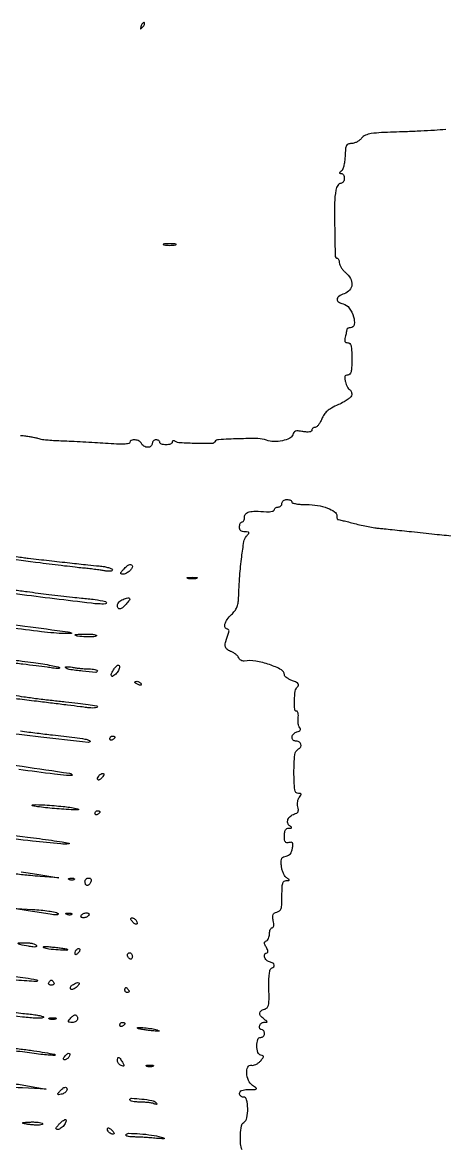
# Model space of a CAD drawing. Extents: x 0 to 1897, y 0 to 3427.
# Drawn here: x 320 to 489.2, y 2956 to 3408.6 of the extents above; entities that cross this region are included whole.
import ezdxf

# ---------------------------------------------------------------- set-up
doc = ezdxf.new("R2010")
doc.units = 0
doc.header["$MEASUREMENT"] = 0

msp = doc.modelspace()

# ---------------------------------------------------------------- linework, layer by layer
for points in [[(219.245846, 3120.475329, 0.000003), (205.98125, 3122.107869, 0.000003), (190.348975, 3124.031636, 0.000003), (174, 3126.043424, -0.000282)], [(489.694718, 3365.613554, -0.002141), (485.109369, 3365.287003, -0.00524), (479.73696, 3364.984042, -0.003454), (473.553173, 3364.743105, 0.002817), (463.942441, 3364.380916, 0.026099), (459.802652, 3363.984415, 0.066066), (457.464829, 3363.313142, 0.12022), (455.89288, 3362.11604, -0.058077), (455.064594, 3361.30624, -0.044246), (453.995456, 3360.621479, -0.045286), (452.860838, 3360.154147, -0.075152), (451.839707, 3359.999632, 0.080427), (450.547297, 3359.79018, 0.200176), (449.838815, 3359.17341, 0.093808), (449.475949, 3357.873895, 0.010756), (449.281625, 3354.828194, -0.02174), (449.104468, 3352.76558, -0.029119), (448.754801, 3350.921328, -0.030125), (448.298255, 3349.475336, -0.161201), (447.781625, 3348.843875, 0.013669), (447.142447, 3348.413341, 0.232177), (447.025405, 3348.196227, 0.392547), (447.148565, 3348.052932, 0.025115), (447.75, 3348.015313, -0.156456), (448.226823, 3347.855898, -0.095937), (448.632812, 3347.416998, -0.078496), (448.90693, 3346.765941, -0.060533), (449, 3346, -0.069306), (448.893533, 3345.235596, -0.085408), (448.582715, 3344.5875, -0.1), (448.121163, 3344.154169, -0.139529), (447.579455, 3344, 0.16826), (446.996526, 3343.798117, 0.071722), (446.419692, 3343.192187, 0.05954), (445.935016, 3342.302173, 0.047124), (445.626131, 3341.25, 0.045176), (445.10941, 3336.155255, 0.006779), (445.13794, 3325.864958, 0.001926), (445.363497, 3314.690883, 0.407191), (446.071189, 3314, -0.187862), (446.425823, 3313.861881, -0.089248), (446.727162, 3313.465474, -0.069068), (446.931495, 3312.876692, -0.04907), (447, 3312.180335, 0.10118), (447.173919, 3311.329678, 0.039019), (447.734375, 3310.256667, 0.036633), (448.543374, 3309.153085, 0.037339), (449.5, 3308.186949, -0.084273), (451.458521, 3305.799136, -0.145412), (452.039677, 3303.317049, -0.168583), (451.151458, 3301.173487, -0.121345), (449, 3299.693898, 0.051777), (446.84692, 3298.615371, 0.22637), (446.113467, 3297.43953, 0.293682), (446.6442, 3296.365134, 0.073826), (448.53537, 3295.580479, -0.176501), (450.982682, 3293.922987, -0.081677), (452.72326, 3290.436994, -0.112398), (452.965658, 3287.263834, -0.37161), (451.5, 3286, 0.047966), (450.924948, 3285.944707, 0.06718), (450.436614, 3285.779687, 0.086437), (450.104791, 3285.536488, 0.189124), (449.986345, 3285.25, -0.038866), (449.945571, 3284.826115, -0.007282), (449.799577, 3284.059375, -0.007754), (449.601554, 3283.166413, -0.007025), (449.369714, 3282.25, 0.035681), (449.162127, 3281.173554, 0.136451), (449.26462, 3280.5047, 0.199763), (449.663717, 3280.130525, 0.089952), (450.383369, 3280, -0.205468), (451.188477, 3279.654569, -0.129832), (451.687822, 3278.744823, -0.052172), (451.939054, 3276.9558, -0.008817), (452, 3273.5, -0.008856), (451.938939, 3270.053007, -0.051834), (451.688138, 3268.260316, -0.128372), (451.191339, 3267.346421, -0.207276), (450.391592, 3267, 0.100523), (449.648918, 3266.849165, 0.21451), (449.259146, 3266.428618, 0.118821), (449.189524, 3265.642096, 0.023747), (449.46553, 3264.25, 0.026705), (449.794754, 3263.172793, 0.032713), (450.219468, 3262.209896, 0.034552), (450.672271, 3261.471174, 0.152752), (451.073938, 3261.166667, -0.135176), (451.427811, 3260.917103, -0.064687), (451.724991, 3260.441667, -0.057065), (451.92497, 3259.828887, -0.051928), (451.989862, 3259.166667, -0.183386), (451.661084, 3258.316036, -0.048272), (450.566901, 3257.311389, -0.037712), (448.881625, 3256.229025, -0.019309), (446.62546, 3255.119897, 0.02042), (443.907949, 3253.776465, 0.052803), (442.112078, 3252.533371, 0.067215), (440.876836, 3251.14078, 0.054417), (439.948951, 3249.369897, -0.031548), (439.346352, 3248.07982, -0.04094), (438.629319, 3246.989907, -0.046144), (437.907868, 3246.224667, -0.182647), (437.313354, 3246, 0.084783), (436.811813, 3245.91434, 0.093406), (436.385798, 3245.667815, 0.100437), (436.100891, 3245.300512, 0.11539), (436, 3244.869158, -0.257745), (435.75485, 3244.425185, -0.103254), (435.082251, 3244.175085, -0.057088), (433.967357, 3244.134745, -0.02075), (432.39442, 3244.32342, 0.019655), (430.476839, 3244.557696, 0.095352), (429.392069, 3244.440231, 0.16324), (428.731449, 3243.96699, 0.092707), (428.30758, 3243.068185, -0.222841), (427.114787, 3241.635542, -0.057324), (424.184427, 3240.65318, -0.054889), (420.745436, 3240.310661, -0.085099), (417.817706, 3240.84398, 0.084834), (414.330511, 3241.481105, 0.010598), (406.610174, 3241.405847, 0.005944), (398.574161, 3241.06145, 0.242501), (397.110899, 3240.203046, -0.254443), (395.894833, 3239.525953, -0.006662), (389.481783, 3239.549018, -0.009852), (383.257744, 3239.777067, -0.124956), (381.040446, 3240.475003, 0.078505), (380.642685, 3240.641715, 0.156393), (380.305631, 3240.618057, 0.185156), (380.082136, 3240.411302, 0.115034), (380, 3240.059017, -0.217355), (379.815127, 3239.653831, -0.078662), (379.265625, 3239.311086, -0.059813), (378.457223, 3239.077571, -0.040452), (377.5, 3239, -0.038131), (376.542644, 3239.073116, -0.057076), (375.734375, 3239.29375, -0.074992), (375.182831, 3239.617064, -0.226478), (375, 3240, 0.148195), (374.884432, 3240.381354, 0.098894), (374.559375, 3240.70625, 0.082425), (374.073457, 3240.925306, 0.064853), (373.5, 3241, 0.099038), (372.927543, 3240.885486, 0.097945), (372.440625, 3240.559375, 0.097945), (372.114514, 3240.072457, 0.099038), (372, 3239.5, -0.125389), (371.854248, 3238.927938, -0.100779), (371.443928, 3238.440625, -0.090193), (370.830154, 3238.113102, -0.077727), (370.106989, 3238, -0.07271), (369.340293, 3238.112085, -0.064008), (368.600966, 3238.440625, -0.066864), (367.999607, 3238.926463, -0.098143), (367.638374, 3239.5, 0.187406), (366.736229, 3240.49414, 0.093114), (365.074261, 3240.967847, 0.114232), (363.576644, 3240.763659, 0.311477), (363, 3239.927805, -0.374742), (362.588192, 3239.45551, -0.024691), (360.640486, 3239.28515, -0.020935), (357.682838, 3239.296953, -0.006525), (353.25, 3239.558366, 0.002729), (348.969375, 3239.843426, 0.001932), (344.160937, 3240.118638, 0.001949), (339.564763, 3240.345921, 0.004123), (336, 3240.478823, -0.006428), (333.018275, 3240.603752, -0.008098), (330.2625, 3240.799532, -0.006637), (327.964215, 3241.031043, -0.062212), (327, 3241.264889, 0.033169), (326.157144, 3241.521816, 0.007477), (324.692187, 3241.841134, 0.007718), (322.987108, 3242.158857, 0.007413), (321.25, 3242.428445, 0.014415), (319.137481, 3242.662433, 0.066348)], [(408.083589, 2955.843813, -0.104463), (407.406401, 2958.170518, -0.031703), (407.363297, 2961.864244, -0.027586), (407.746348, 2965.434676, -0.216793), (408.65005, 2966.78727, 0.208491), (409.938205, 2968.650515, 0.052171), (410.276556, 2972.418497, 0.055244), (409.832663, 2975.949222, 0.346819), (408.5, 2977, -0.099038), (407.927543, 2977.114514, -0.097945), (407.440625, 2977.440625, -0.097945), (407.114514, 2977.927543, -0.099038), (407, 2978.5, -0.171552), (407.239425, 2979.177283, -0.125324), (407.883742, 2979.658864, -0.071587), (409.017385, 2979.947819, -0.023169), (410.75, 2980.052452, 0.003721), (413.290533, 2980.106901, 0.201559), (413.71999, 2980.302125, 0.443461), (413.691144, 2980.627386, 0.009612), (412.25, 2981.674424, -0.138285), (410.581627, 2983.708767, -0.087833), (409.85797, 2986.706943, -0.127503), (410.317527, 2989.070749, -0.346017), (411.75, 2989.778496, 0.108342), (412.553783, 2989.785322, 0.053208), (413.526352, 2990.119157, 0.049223), (414.50619, 2990.7003, 0.051159), (415.339707, 2991.455172, 0.01218), (416.364381, 2992.651451, 0.145705), (416.595698, 2993.206985, 0.324448), (416.388676, 2993.566646, 0.055155), (415.589707, 2993.823324, -0.270664), (414.359832, 2994.922433, -0.075223), (413.924237, 2997.576677, -0.080538), (414.305075, 3000.12708, -0.326358), (415.5, 3001, 0.099038), (416.072457, 3001.114514, 0.097945), (416.559375, 3001.440625, 0.097945), (416.885486, 3001.927543, 0.099038), (417, 3002.5, 0.064853), (416.925306, 3003.073457, 0.082425), (416.70625, 3003.559375, 0.098894), (416.381354, 3003.884432, 0.148195), (416, 3004, -0.263535), (415.183412, 3004.462521, -0.198185), (415.027351, 3005.503628, -0.145914), (415.671082, 3006.596552, -0.184696), (416.75, 3007.031803, 0.011517), (417.838561, 3007.076683, 0.395521), (418, 3007.24884, 0.22845), (417.86788, 3007.522916, 0.005777), (416.75, 3008.392046, -0.057671), (415.447745, 3009.641028, -0.189078), (415.082431, 3010.75338, -0.233538), (415.594345, 3011.657332, -0.085429), (416.969713, 3012.281829, 0.140479), (418.016384, 3012.902015, 0.136344), (418.590443, 3013.989405, 0.05252), (418.81597, 3016.03557, 0.006307), (418.780568, 3020.585412, -0.009736), (418.777339, 3024.083694, -0.026674), (418.954756, 3026.547568, -0.033951), (419.27881, 3028.204878, -0.252169), (419.810855, 3028.770285, 0.108573), (420.741337, 3029.32558, 0.289671), (420.926165, 3030.041833, 0.192601), (420.327903, 3030.763889, 0.060715), (419, 3031.289749, -0.142616), (417.774326, 3032.022955, -0.122416), (417.045258, 3033.342547, -0.187045), (417.17053, 3034.49068, -0.280072), (418.008474, 3035, 0.2709), (418.305521, 3035.173687, 0.15866), (418.389034, 3035.590162, 0.075338), (418.204355, 3036.264815, 0.028991), (417.758474, 3037.130653, -0.020959), (417.157669, 3038.252707, -0.112069), (417.002743, 3038.925011, -0.209307), (417.199159, 3039.377696, -0.100666), (417.75, 3039.713987, 0.141837), (418.228987, 3040.06267, 0.062308), (418.632812, 3040.743588, 0.054557), (418.907344, 3041.62532, 0.048246), (419, 3042.583333, -0.04273), (419.07921, 3043.50852, -0.062398), (419.31709, 3044.290104, -0.08191), (419.666739, 3044.819686, -0.208913), (420.079455, 3045, 0.246324), (420.477278, 3045.208647, 0.112855), (420.700956, 3045.768707, 0.065351), (420.723251, 3046.671217, 0.027604), (420.528541, 3047.870054, -0.028776), (420.285212, 3049.390736, -0.124697), (420.418001, 3050.28766, -0.167693), (420.933513, 3050.866738, -0.063921), (421.949086, 3051.276435, 0.113327), (423.026617, 3051.839422, 0.141848), (423.643855, 3052.777796, 0.065303), (423.932585, 3054.464029, 0.009791), (424, 3057.90638, -0.009374), (424.061552, 3061.189346, -0.058371), (424.319381, 3062.849179, -0.146243), (424.842077, 3063.680787, -0.181771), (425.69113, 3064, 0.012063), (426.717902, 3064.024776, 0.394818), (426.876515, 3064.188192, 0.234303), (426.751991, 3064.451411, 0.006381), (425.714159, 3065.25, -0.095329), (425.054284, 3065.97614, -0.039908), (424.455861, 3067.160759, -0.037611), (424.000705, 3068.568053, -0.039961), (423.773029, 3069.999391, -0.022164), (423.709782, 3071.884242, -0.112037), (423.952195, 3072.901576, -0.172667), (424.550164, 3073.483466, -0.072105), (425.644683, 3073.805141, 0.082116), (426.628665, 3074.115733, 0.103547), (427.371927, 3074.711847, 0.089049), (427.888189, 3075.632996, 0.046904), (428.200289, 3076.911295, 0.020968), (428.354883, 3078.395307, 0.151568), (428.186912, 3079.084752, 0.262), (427.716339, 3079.353244, 0.065541), (426.805606, 3079.238914, -0.084436), (425.90149, 3079.159779, -0.22639), (425.356961, 3079.47623, -0.128228), (425.071693, 3080.272483, -0.022242), (425, 3081.883369, -0.029727), (425.088699, 3083.373915, -0.097979), (425.391604, 3084.306006, -0.152358), (425.936314, 3084.82255, -0.112401), (426.75, 3085.015313, 0.014226), (427.65897, 3085.049142, 0.290203), (427.871362, 3085.204176, 0.340732), (427.803997, 3085.437196, 0.017031), (427.104283, 3085.914388, -0.193247), (426.3062, 3087.021637, -0.155855), (426.404387, 3088.496515, -0.124927), (427.40708, 3089.88844, -0.111), (428.995456, 3090.709063, 0.064381), (429.929655, 3091.086928, 0.155019), (430.432591, 3091.626513, 0.131747), (430.577788, 3092.421339, 0.041174), (430.378742, 3093.627109, -0.055515), (430.238861, 3094.657053, -0.04636), (430.314545, 3095.758862, -0.048312), (430.580506, 3096.767615, -0.084799), (431.010777, 3097.512986, 0.021296), (431.618924, 3098.312735, 0.21916), (431.689779, 3098.711031, 0.301846), (431.430984, 3098.94219, 0.035704), (430.622445, 3099, -0.3897), (429.110868, 3100.389076, -0.021359), (428.818246, 3107.401821, -0.022318), (429.142866, 3114.509959, -0.247454), (430.640398, 3116.818633, 0.147757), (431.501532, 3117.711693, 0.211664), (431.562932, 3118.794615, 0.185327), (430.780537, 3119.674124, 0.119888), (429.440983, 3120, -0.219316), (428.367397, 3120.494705, -0.218917), (428.044846, 3121.632813, -0.155035), (428.69854, 3122.944002, -0.137076), (430.021075, 3123.715762, 0.042616), (430.864254, 3124.014935, 0.140449), (431.309141, 3124.393639, 0.212098), (431.386332, 3124.847374, 0.109171), (431.121765, 3125.372143, -0.097255), (430.789071, 3125.995055, -0.035225), (430.563174, 3126.976504, -0.033323), (430.461418, 3128.114433, -0.033829), (430.512634, 3129.25, 0.031154), (430.565807, 3130.303798, 0.05084), (430.464573, 3131.192187, 0.068932), (430.239544, 3131.803526, 0.276879), (429.911944, 3132, -0.394432), (429.094406, 3132.763747, -0.024557), (429.026054, 3136.379175, -0.027875), (429.344981, 3140.081219, -0.162335), (430.208256, 3141.808256, 0.117791), (430.60832, 3142.459467, 0.257262), (430.502693, 3143.017076, 0.11189), (429.800565, 3143.558777, 0.01834), (428.208256, 3144.227494, -0.029735), (426.979919, 3144.77659, -0.039463), (425.942425, 3145.425189, -0.044161), (425.210423, 3146.074838, -0.191456), (425, 3146.604228, 0.278716), (423.770502, 3148.638531, 0.038093), (419.015195, 3150.690514, 0.041274), (413.478921, 3152.096647, 0.077454), (408.873107, 3152.150196, -0.092693), (408.206552, 3152.178131, -0.077596), (407.548603, 3152.442164, -0.07721), (406.999615, 3152.895835, -0.090157), (406.648732, 3153.473006, 0.094519), (406.234491, 3154.141302, 0.039386), (405.454122, 3154.866401, 0.037156), (404.471574, 3155.532403, 0.039544), (403.42099, 3156.030039, -0.091274), (401.90604, 3156.949227, -0.185309), (401.275898, 3158.168746, -0.101624), (401.449161, 3160.045003, -0.017945), (402.602724, 3163.407099, 0.060735), (402.755214, 3164.016781, 0.106773), (402.709244, 3164.532085, 0.150365), (402.477582, 3164.870553, 0.169623), (402.106989, 3165, -0.30038), (401.207683, 3165.593849, -0.171336), (401.120767, 3166.945868, -0.086149), (402.051471, 3168.887153, -0.051162), (403.75, 3170.819212, 0.040459), (405.068191, 3172.255575, 0.062735), (405.926921, 3173.700102, 0.060318), (406.421533, 3175.354265, 0.034347), (406.633117, 3177.433883, -0.009213), (407.08832, 3186.325316, -0.014222), (407.841379, 3193.983524, -0.011614), (408.763474, 3200.097524, -0.136547), (409.788229, 3202.25, 0.013484), (410.66412, 3203.313898, 0.257742), (410.729094, 3203.72352, 0.29745), (410.418228, 3203.957579, 0.016786), (409.154988, 3204, -0.061622), (408.187028, 3204.11975, -0.126147), (407.519373, 3204.48202, -0.133516), (407.131587, 3205.104385, -0.07307), (407, 3206, -0.048028), (407.073693, 3206.765418, -0.068025), (407.29375, 3207.4125, -0.088204), (407.618118, 3207.848523, -0.191087), (408, 3208, 0.191087), (408.381882, 3208.151477, 0.088204), (408.70625, 3208.5875, 0.068025), (408.926307, 3209.234582, 0.048028), (409, 3210, -0.195507), (409.514385, 3211.265229, -0.140675), (410.853173, 3212.029977, -0.063312), (413.371928, 3212.31587, -0.013768), (417.75, 3212.136413, 0.030345), (418.995308, 3212.126664, 0.048637), (420.045313, 3212.2854, 0.063973), (420.772243, 3212.571546, 0.273535), (421, 3212.956718, -0.142362), (421.11562, 3213.354563, -0.099687), (421.440625, 3213.693536, -0.084434), (421.926646, 3213.921897, -0.067798), (422.5, 3214, 0.099038), (423.072457, 3214.114514, 0.097945), (423.559375, 3214.440625, 0.097945), (423.885486, 3214.927543, 0.099038), (424, 3215.5, -0.130775), (424.153209, 3216.075754, -0.10214), (424.583333, 3216.5625, -0.08892), (425.230589, 3216.888136, -0.072314), (426, 3217, -0.048028), (426.765418, 3216.926307, -0.068025), (427.4125, 3216.70625, -0.088204), (427.848523, 3216.381882, -0.191087), (428, 3216, 0.337631), (428.29965, 3215.606832, 0.024739), (429.71159, 3215.292762, 0.026399), (431.597694, 3215.071798, 0.015961), (433.846362, 3215, -0.039363), (438.30388, 3214.648535, -0.050675), (442.274384, 3213.598103, -0.061321), (445.117775, 3212.109171, -0.246287), (446, 3210.426758, 0.027808), (446.030427, 3209.880082, 0.043675), (446.12315, 3209.41911, 0.05417), (446.257655, 3209.0956, 0.273675), (446.419233, 3209, -0.058186), (446.730007, 3208.963712, -0.000817), (448.567803, 3208.525415, -0.002269), (450.6976, 3208.003563, -0.001491), (453.144804, 3207.384391, 0.00778), (455.817678, 3206.743778, 0.006783), (458.633957, 3206.154955, 0.006836), (461.195331, 3205.691851, 0.020004), (462.975571, 3205.467803, -0.003774), (464.923165, 3205.286666, -0.000836), (468.255324, 3204.945742, -0.000869), (472.104453, 3204.538659, -0.000837), (476, 3204.113224, 0.001879), (485.226704, 3203.125011, 0.003275), (492.885495, 3202.384481, 0.003309)], [(317.454523, 3194.092511, 0.001644), (320.2235, 3193.716768, 0.003939), (322.279751, 3193.46109, 0.000733), (330.636944, 3192.501149, 0.00075), (338.931913, 3191.573285, 0.000749), (346.170348, 3190.78558, 0.00276), (350.75, 3190.319707, -0.018073), (352.762126, 3190.052553, -0.028583), (354.457812, 3189.663932, -0.027859), (355.716206, 3189.221416, -0.303033), (356, 3188.796159, -0.285847), (355.770769, 3188.427953, -0.082593), (355.100216, 3188.226174, -0.052645), (354.068068, 3188.20316, -0.02508), (352.75, 3188.379571, 0.010066), (351.125216, 3188.646896, 0.003779), (348.839062, 3188.958297, 0.003742), (346.343913, 3189.26001, 0.004538), (344, 3189.504125, -0.004626), (341.127517, 3189.803799, -0.00137), (336.7375, 3190.315079, -0.001375), (331.806221, 3190.916847, -0.001481), (327, 3191.531236, 0.00221), (311.708058, 3193.463404, 0.000536)], [(305.29255, 3168.301073, -0.001078), (320.943534, 3166.209582, -0.000172), (338.175644, 3163.862948, -0.055256), (339.5, 3163.530296, -0.810742), (339.449061, 3163.189111, -0.023617), (336.843937, 3163.155627, -0.013173), (332.49517, 3163.419994, -0.008624), (327.5, 3163.942928, 0.000746), (314.855563, 3165.468392, 0.000095), (287.593763, 3168.710835, 0.000115)], [(280, 3128.973325, -0.000008), (284.003795, 3128.546255, -0.000007), (288.178125, 3128.100868, -0.000007), (291.941055, 3127.699269, -0.000021)], [(314.294327, 3152.90006, 0.000541), (319.790814, 3152.142414, 0.000974), (324.299836, 3151.534801, -0.006137), (328.10574, 3150.981872, -0.009082), (331.426643, 3150.395708, -0.004931), (334.196717, 3149.826301, -0.152879), (334.799836, 3149.484171, -0.508097), (334.755873, 3149.254117, -0.097084), (334.266202, 3149.130021, -0.03947), (333.297515, 3149.153523, -0.016403), (332, 3149.33103, 0.010009), (329.88258, 3149.648333, 0.001346), (325.415625, 3150.214337, 0.001553), (320.116798, 3150.854553, 0.001307), (314.5, 3151.500604, -0.000491)], [(316.5, 3138.454751, 0.009135), (320.451671, 3137.815013, 0.003632), (325.895312, 3137.075825, 0.003593), (331.782521, 3136.362882, 0.004508), (337.25, 3135.790487, -0.006171), (342.138507, 3135.262268, -0.010164), (346.254687, 3134.680929, -0.004102), (349.689665, 3134.095409, -0.363261), (350, 3133.724625, -0.356859), (349.756792, 3133.427258, -0.03353), (348.751562, 3133.293103, -0.031161), (347.379481, 3133.288525, -0.018464), (345.75, 3133.445257, 0.002014), (343.215696, 3133.773457, 0.000292), (338.048438, 3134.418418, 0.00033), (331.937437, 3135.173454, 0.000283), (325.5, 3135.960805, -0.00039), (317.947297, 3136.8862, -0.000191), (308.325, 3138.076511, -0.000189)], [(319.115625, 3124.046546, 0.001695), (325.789188, 3123.209029, 0.002107), (332, 3122.477513, -0.002029), (340.905534, 3121.430028, -0.016541), (344.956379, 3120.800304, -0.048501), (346.819957, 3120.25589, -0.56676), (346.916667, 3119.650494, -0.204934), (346.331158, 3119.473413, -0.00011), (327.332637, 3121.587055, -0.00166), (309.761169, 3123.604913, -0.003398)], [(302.862441, 3112.260585, -0.002252), (319.834371, 3109.858941, -0.000298), (338.738973, 3107.085395, -0.161156), (339.762504, 3106.570829, -0.655874), (339.59429, 3106.144223, -0.031557), (337.526677, 3106.203939, -0.008244), (332.836225, 3106.714644, -0.000471), (318.416366, 3108.539519, 0.001134)], [(305.385877, 3083.585677, -0.000294), (322, 3081.453698, -0.002167), (326.769529, 3080.817775, -0.002091), (331.590625, 3080.133142, -0.002066), (335.831782, 3079.494853, -0.007644), (338.5, 3079.040141, -0.88141), (338.478165, 3078.665291, -0.038706), (335.249836, 3078.696479, -0.00651), (323.993277, 3079.826518, -0.002797), (309, 3081.614138, 0.00022)], [(319.38125, 3067.540108, -0.001385), (323.070815, 3066.970047, -0.001719), (326.5, 3066.4184), (334.5, 3065.103224), (327, 3065.621923, -0.007455), (323.120372, 3065.948423, -0.002312), (317.296875, 3066.553282, -0.002311)], [(312.833715, 3025.995827, -0.006439), (321.118235, 3024.892653, -0.009662), (325.662424, 3024.137922, -0.603612), (325.853899, 3023.520566, -0.216399), (325.452646, 3023.369912, -0.001523), (321.74132, 3023.6305, -0.005456), (317.460372, 3023.991186, -0.003421)]]:
    msp.add_lwpolyline(points, format="xyb")
for points in [[(367.564293, 3407.293128, 0.008399), (367.21821, 3406.336218, 0.286372), (367.270328, 3406.111181, 0.400052), (367.463552, 3406.106486, 0.011214), (368.124088, 3406.733333, 0.043285), (368.558688, 3407.246577, 0.063152), (368.837219, 3407.768815, 0.082976), (368.927901, 3408.220211, 0.20742), (368.806872, 3408.526461, 0.278911), (368.538684, 3408.59249, 0.120343), (368.210949, 3408.395085, 0.070189), (367.866277, 3407.940734, 0.036269)], [(376.75, 3319.294267, 0.029693), (377.774707, 3319.159351, 0.017887), (379, 3319.115502, 0.017887), (380.225293, 3319.159351, 0.029693), (381.25, 3319.294267, 0.142433), (381.560023, 3319.453014, 0.611425), (381.517188, 3319.600334, 0.039503), (380.61149, 3319.701569, 0.008087), (379, 3319.727636, 0.008087), (377.38851, 3319.701569, 0.039503), (376.482812, 3319.600334, 0.611425), (376.439977, 3319.453014, 0.142433)], [(364, 3190.2, -0.158395), (363.671929, 3189.190372, -0.062484), (362.660691, 3188.111752, -0.061063), (361.362102, 3187.277841, -0.112692), (360.145012, 3187, -0.08492), (359.52476, 3187.106109, -0.367181), (359.350593, 3187.40464, -0.126924), (359.59785, 3187.946397, -0.013726), (360.5, 3189, -0.0348), (361.814008, 3190.263135, -0.091704), (362.9472, 3190.901754, -0.230548), (363.667305, 3190.81282, -0.253942)], [(289.731441, 3184.026784, 0.00332), (293.025436, 3183.575459, 0.001406), (297.449236, 3183.01188, 0.001391), (302.176007, 3182.436563, 0.00182), (306.5, 3181.938435, -0.002315), (311.030753, 3181.411944, -0.001387), (316.408707, 3180.746605, -0.001389), (321.756928, 3180.054772, -0.002418), (326.189216, 3179.447075, 0.003904), (330.462778, 3178.874078, 0.002707), (335.302227, 3178.290235, 0.00273), (339.956579, 3177.780004, 0.005616), (343.606099, 3177.441467, -0.013208), (349.022967, 3176.855905, -0.027452), (353.195641, 3176.0578, -0.351088), (353.611211, 3175.512994, -0.39942), (353.163159, 3175.063386, -0.037122), (347.566377, 3175.327139, -0.000674), (317.965875, 3178.975876, -0.000841), (288.849702, 3182.654496, -0.028574), (282, 3183.932743, -0.094239), (280.741367, 3184.509288, -0.726041), (280.861061, 3184.892622, -0.030814), (284.267736, 3184.72404, -0.007938)], [(389.75, 3185.310674, -0.039571), (388.952734, 3185.168469, -0.024357), (388, 3185.122029, -0.024357), (387.047266, 3185.168469, -0.039571), (386.25, 3185.310674, -0.161593), (385.99086, 3185.478988, -0.542911), (386.042188, 3185.633659, -0.052887), (386.748017, 3185.740287, -0.011065), (388, 3185.767997, -0.011065), (389.251983, 3185.740287, -0.052887), (389.957812, 3185.633659, -0.542911), (390.00914, 3185.478988, -0.161593)], [(361.505548, 3175.006131, -0.032038), (360.02807, 3173.570083, -0.144175), (358.94022, 3173.083301, -0.317877), (358.264837, 3173.435926, -0.119074), (358, 3174.532224, -0.125337), (358.165302, 3175.181297, -0.064555), (358.660937, 3175.864402, -0.057926), (359.389522, 3176.476175, -0.055324), (360.25, 3176.915664, -0.023714), (362.181949, 3177.543602, -0.324742), (362.833725, 3177.29741, -0.316159), (362.811968, 3176.59099, -0.023091)], [(349.61303, 3162.279696, -0.194569), (348.588199, 3161.845122, -0.013366), (345.376019, 3161.877263, -0.014137), (342.181133, 3162.085253, -0.171694), (341.083333, 3162.593191, -0.621628), (341.135607, 3162.75363, -0.012909), (342.208854, 3162.8805, -0.015052), (343.674562, 3162.971116, -0.007911), (345.5, 3163, -0.014028), (347.305633, 3162.94933, -0.029323), (348.701952, 3162.788411, -0.046346), (349.553043, 3162.55653, -0.545515)], [(357.639881, 3147.21131, -0.044194), (356.234781, 3146.034838, -0.452523), (355.583274, 3146.195076, -0.246449), (355.586684, 3147.159542, -0.031062), (356.710673, 3148.997316, -0.024019), (357.47125, 3149.979249, -0.096058), (358.06364, 3150.450695, -0.245554), (358.496109, 3150.450301, -0.19402), (358.803744, 3150.088769, -0.121069), (358.852938, 3149.481141, -0.056103), (358.638574, 3148.713371, -0.050879), (358.217167, 3147.915703, -0.049465)], [(346.625, 3149, -0.022825), (347.918466, 3148.940923, -0.036534), (349.008594, 3148.760163, -0.041841), (349.791317, 3148.499919, -0.300095), (350, 3148.183535, -0.437145), (349.367466, 3147.598307, -0.006995), (343.963295, 3148.094959, -0.009531), (338.669676, 3148.758498, -0.172635), (337.184634, 3149.54234, -0.504906), (337.227961, 3149.765353, -0.101886), (337.692517, 3149.879385, -0.040088), (338.624239, 3149.839765, -0.016455), (339.875, 3149.64364, 0.014604), (341.41173, 3149.396844, 0.008742), (343.25, 3149.189069, 0.008749), (345.08861, 3149.046162, 0.015019)], [(367.492921, 3143.011454, -0.1144), (367.606889, 3142.674071, -0.32948), (367.487528, 3142.474315, -0.155351), (367.131719, 3142.443138, -0.036408), (366.551938, 3142.618443, -0.029964), (365.48003, 3143.105273, -0.168622), (365.057392, 3143.558518, -0.444011), (365.201747, 3143.882327, -0.079093), (365.940983, 3144, -0.088797), (366.34605, 3143.927491, -0.053277), (366.78502, 3143.709615, -0.051183), (367.189428, 3143.389589, -0.061454)], [(357, 3121.559017, -0.151918), (356.934461, 3121.34829, -0.038439), (356.70625, 3121.066025, -0.035638), (356.382774, 3120.768994, -0.029505), (356, 3120.5, -0.082592), (355.6179, 3120.343488, -0.161196), (355.29375, 3120.3746, -0.182303), (355.078288, 3120.586039, -0.108972), (355, 3120.940983, -0.093332), (355.076123, 3121.345238, -0.09642), (355.29375, 3121.688914, -0.099167), (355.618444, 3121.918938, -0.105053), (356, 3122, -0.042167), (356.382849, 3121.967655, -0.061769), (356.70625, 3121.870461, -0.081139), (356.92554, 3121.727648, -0.210953)], [(351.979944, 3105.475834, -0.030935), (351.46205, 3104.924986, -0.05004), (350.952146, 3104.533822, -0.066988), (350.52273, 3104.341746, -0.274667), (350.257364, 3104.409303, -0.264952), (350.077607, 3105.065454, -0.097357), (350.506143, 3105.964713, -0.084765), (351.310438, 3106.733547, -0.149534), (352.181462, 3107, -0.176123), (352.514408, 3106.878966, -0.256649), (352.625144, 3106.594311, -0.110288), (352.451416, 3106.120064, -0.030483)], [(341.5, 3092.911619, -0.063135), (342.377504, 3092.607537, -0.767989), (342.33643, 3092.403565, -0.027074), (340.522166, 3092.388842, -0.003211), (336.5, 3092.599965, -0.006636), (332.797658, 3092.867493, -0.0067), (329.115625, 3093.232484, -0.006556), (325.918543, 3093.635242, -0.026852), (324, 3094.008435, -0.877885), (324.051849, 3094.453643, -0.019135), (328.915673, 3094.335289, -0.00993), (336.280043, 3093.726695, -0.026298)], [(351, 3091.559017, -0.151918), (350.934461, 3091.34829, -0.038439), (350.70625, 3091.066025, -0.035638), (350.382774, 3090.768994, -0.029505), (350, 3090.5, -0.082592), (349.6179, 3090.343488, -0.161196), (349.29375, 3090.3746, -0.182303), (349.078288, 3090.586039, -0.108972), (349, 3090.940983, -0.093332), (349.076123, 3091.345238, -0.09642), (349.29375, 3091.688914, -0.099167), (349.618444, 3091.918938, -0.105053), (350, 3092, -0.042167), (350.382849, 3091.967655, -0.061769), (350.70625, 3091.870461, -0.081139), (350.92554, 3091.727648, -0.210953)], [(340.729167, 3064.395833, -0.126455), (340.402231, 3064.202593, -0.060344), (339.916927, 3064.123424, -0.05415), (339.359369, 3064.160852, -0.051402), (338.8125, 3064.316886, -0.054073), (338.395823, 3064.538436, -0.470617), (338.37858, 3064.720685, -0.168741), (338.670344, 3064.862007, -0.018894), (339.416667, 3064.921053, -0.028489), (340.112848, 3064.910055, -0.077125), (340.592839, 3064.799335, -0.208169), (340.77538, 3064.614691, -0.296942)], [(347.361626, 3063.5, -0.048303), (347.075237, 3062.926204, -0.053891), (346.692784, 3062.440625, -0.061199), (346.276919, 3062.108626, -0.13875), (345.893011, 3062, -0.164455), (345.552359, 3062.115158, -0.095748), (345.262322, 3062.440625, -0.076852), (345.066322, 3062.926285, -0.057609), (345, 3063.5, -0.096899), (345.112001, 3064.072505, -0.097416), (345.431406, 3064.559375, -0.098432), (345.908181, 3064.885371, -0.10122), (346.468615, 3065, -0.094119), (347.027855, 3064.893789, -0.166113), (347.382077, 3064.592642, -0.151899), (347.496694, 3064.114961, -0.075244)], [(334, 3050.940014, -0.33701), (334.202967, 3050.446979, -0.35708), (333.783859, 3050.144424, -0.022947), (331.047499, 3050.437086, -0.001913), (324, 3051.547378), (315.5, 3052.919853), (324, 3052.369532, -0.008447), (327.36477, 3052.094536, -0.010888), (330.44375, 3051.722603, -0.008832), (332.991844, 3051.312297, -0.08844)], [(339.729167, 3050.395833, -0.126455), (339.402231, 3050.202593, -0.060344), (338.916927, 3050.123424, -0.05415), (338.359369, 3050.160852, -0.051402), (337.8125, 3050.316886, -0.054073), (337.395823, 3050.538436, -0.470617), (337.37858, 3050.720685, -0.168741), (337.670344, 3050.862007, -0.018894), (338.416667, 3050.921053, -0.028489), (339.112848, 3050.910055, -0.077125), (339.592839, 3050.799335, -0.208169), (339.77538, 3050.614691, -0.296942)], [(346.5, 3050, -0.091204), (346.153536, 3049.617096, -0.053126), (345.622888, 3049.29375, -0.050746), (345.00158, 3049.074178, -0.059645), (344.381966, 3049, -0.069308), (343.853366, 3049.073627, -0.14379), (343.504138, 3049.29375, -0.190139), (343.386134, 3049.620091, -0.131946), (343.5, 3050, -0.091204), (343.846464, 3050.382904, -0.053126), (344.377112, 3050.70625, -0.050746), (344.99842, 3050.925822, -0.059645), (345.618034, 3051, -0.069308), (346.146634, 3050.926373, -0.14379), (346.495862, 3050.70625, -0.190139), (346.613866, 3050.379909, -0.131946)], [(365.541119, 3047.933469, -0.076926), (365.97211, 3046.914147, -0.400869), (365.698517, 3046.431883, -0.241841), (364.961207, 3046.567819, -0.055352), (364.020056, 3047.475834, -0.030483), (363.548584, 3048.120064, -0.110288), (363.374856, 3048.594311, -0.256649), (363.485592, 3048.878966, -0.176123), (363.818538, 3049, -0.085443), (364.274058, 3048.921585, -0.053409), (364.76321, 3048.686706, -0.051744), (365.210125, 3048.341444, -0.0641)], [(325.539418, 3037.93622, -0.315234), (325.516657, 3037.538554, -0.199657), (325.094467, 3037.303093, -0.05958), (324.062715, 3037.307639, -0.013902), (322.348435, 3037.56888, -0.004519), (318.879801, 3038.229017, -0.184513), (318.241527, 3038.630987, -0.607507), (318.397464, 3038.955462, -0.00774), (321.274316, 3039, -0.027306), (322.703655, 3038.921884, -0.033821), (324.015345, 3038.687515, -0.036009), (325.053957, 3038.347458, -0.158513)], [(337.916667, 3036.359888, -0.702062), (337.75578, 3035.939902, -0.011898), (334.249822, 3036.090925, -0.014082), (330.527164, 3036.445672, -0.069758), (328.5, 3036.990282, -0.292378), (328.316391, 3037.258578, -0.399265), (328.49975, 3037.464089, -0.038197), (329.767597, 3037.471948, -0.007833), (332, 3037.279885, -0.005324), (334.137718, 3037.039161, -0.007869), (336.006771, 3036.778591, -0.004114), (337.574606, 3036.521577, -0.136259)], [(342.183333, 3034.783333, -0.034019), (341.693024, 3034.355562, -0.131573), (341.322581, 3034.204271, -0.290264), (341.093678, 3034.31173, -0.142677), (341, 3034.633333, -0.094783), (341.175276, 3035.54964, -0.102202), (341.674729, 3036.309147, -0.145728), (342.299565, 3036.647242, -0.253202), (342.85, 3036.483333, -0.212536), (342.959631, 3036.197768, -0.080535), (342.867292, 3035.770833, -0.061283), (342.5985, 3035.274266, -0.041736)], [(364, 3033.440983, -0.066118), (363.926733, 3032.889346, -0.138808), (363.70625, 3032.521475, -0.191142), (363.379648, 3032.392057, -0.139169), (363, 3032.5, -0.06081), (362.617485, 3032.806203, -0.051032), (362.29375, 3033.2129, -0.053229), (362.073302, 3033.653442, -0.089642), (362, 3034.059017, -0.105429), (362.076556, 3034.418051, -0.099231), (362.29375, 3034.723586, -0.096318), (362.618268, 3034.928382, -0.092995), (363, 3035, -0.153634), (363.381379, 3034.879982, -0.097988), (363.70625, 3034.542039, -0.080552), (363.925455, 3034.037096, -0.062283)], [(332.5, 3023, -0.146489), (332.602013, 3022.620597, -0.191582), (332.461189, 3022.29375, -0.134005), (332.074636, 3022.072951, -0.063222), (331.5, 3022, -0.063222), (330.925364, 3022.072951, -0.134005), (330.538811, 3022.29375, -0.191582), (330.397987, 3022.620597, -0.146489), (330.5, 3023, -0.025622), (330.764631, 3023.382847, -0.032351), (331.048689, 3023.70625, -0.033983), (331.313296, 3023.937141, -0.163822), (331.5, 3024, -0.163822), (331.686704, 3023.937141, -0.033983), (331.951311, 3023.70625, -0.032351), (332.235369, 3023.382847, -0.025622)], [(341.738095, 3021.309524, -0.042131), (341.036266, 3020.716956, -0.061728), (340.325397, 3020.334424, -0.081089), (339.713459, 3020.20492, -0.211086), (339.30277, 3020.363897, -0.176889), (339.136611, 3020.721242, -0.124167), (339.208838, 3021.163226, -0.091488), (339.521099, 3021.628067, -0.058289), (340.02896, 3022.03906, -0.030352), (341.615839, 3022.912647, -0.214706), (342.474261, 3022.929437, -0.466566), (342.631732, 3022.409856, -0.051692)], [(362.5, 3020, -0.082592), (362.656512, 3019.6179, -0.161196), (362.6254, 3019.29375, -0.182303), (362.413961, 3019.078288, -0.108972), (362.059017, 3019, -0.093332), (361.654762, 3019.076123, -0.09642), (361.311086, 3019.29375, -0.099167), (361.081062, 3019.618444, -0.105053), (361, 3020, -0.042167), (361.032345, 3020.382849, -0.061769), (361.129539, 3020.70625, -0.081139), (361.272352, 3020.92554, -0.210953), (361.440983, 3021, -0.151918), (361.65171, 3020.934461, -0.038439), (361.933975, 3020.70625, -0.035638), (362.231006, 3020.382774, -0.029505)], [(294.432275, 3013.983775, -0.00264), (298.343208, 3013.524552, -0.002043), (302.598856, 3012.984394, -0.002066), (306.567195, 3012.44753, -0.004968), (309.5, 3012.008666, 0.005496), (312.287766, 3011.594514, 0.002934), (315.742469, 3011.140674, 0.002921), (319.275787, 3010.718532, 0.00455), (322.325426, 3010.400317, -0.011455), (324.887126, 3010.097205, -0.022508), (326.903414, 3009.718432, -0.02646), (328.256617, 3009.324021, -0.566283), (328.325426, 3008.991021, -0.181617), (327.679407, 3008.729447, -0.010835), (325.539344, 3008.721447, -0.015152), (322.933385, 3008.847236, -0.010524), (320, 3009.140316, -0.001014), (303.246182, 3011.205656, -0.002453), (290.874119, 3012.818013, -0.000503), (280.832243, 3014.187127, -0.16366), (280.131547, 3014.53512, -0.660424), (280.308082, 3014.974631, -0.015015), (283.346034, 3014.948789, -0.013423), (287.932399, 3014.648509, -0.004845)], [(333.25, 3008.337719, -0.057986), (332.679992, 3008.181385, -0.037979), (332, 3008.12966, -0.037979), (331.320008, 3008.181385, -0.057986), (330.75, 3008.337719, -0.174857), (330.540618, 3008.525001, -0.447206), (330.601562, 3008.693942, -0.078554), (331.10856, 3008.810911, -0.017491), (332, 3008.842105, -0.017491), (332.89144, 3008.810911, -0.078554), (333.398438, 3008.693942, -0.447206), (333.459382, 3008.525001, -0.174857)], [(342, 3008.5, -0.132926), (341.840705, 3007.911399, -0.107148), (341.396259, 3007.426683, -0.089651), (340.713548, 3007.108268, -0.064485), (339.877555, 3007, -0.02153), (338.749908, 3007.04858, -0.243483), (338.38379, 3007.280049, -0.285199), (338.394365, 3007.682027, -0.027702), (339, 3008.5, -0.031583), (339.54111, 3009.074049, -0.034151), (340.136985, 3009.559375, -0.036411), (340.700558, 3009.899069, -0.117955), (341.122445, 3010, -0.167044), (341.457225, 3009.884944, -0.095133), (341.742218, 3009.559375, -0.075975), (341.93488, 3009.073753, -0.056567)], [(361, 3006.559017, -0.151918), (360.934461, 3006.34829, -0.038439), (360.70625, 3006.066025, -0.035638), (360.382774, 3005.768994, -0.029505), (360, 3005.5, -0.082592), (359.6179, 3005.343488, -0.161196), (359.29375, 3005.3746, -0.182303), (359.078288, 3005.586039, -0.108972), (359, 3005.940983, -0.093332), (359.076123, 3006.345238, -0.09642), (359.29375, 3006.688914, -0.099167), (359.618444, 3006.918938, -0.105053), (360, 3007, -0.042167), (360.382849, 3006.967655, -0.061769), (360.70625, 3006.870461, -0.081139), (360.92554, 3006.727648, -0.210953)], [(374, 3003.950968, -0.053486), (374.685992, 3003.632621, -0.718366), (374.646704, 3003.453954, -0.050678), (373.707096, 3003.447208, -0.005224), (371.5, 3003.678779, -0.00595), (369.553975, 3003.927038, -0.008679), (367.846354, 3004.195863, -0.004922), (366.421906, 3004.459997, -0.13467), (366.083333, 3004.628131, -0.694813), (366.229477, 3005.002342, -0.017334), (368.809476, 3004.871515, -0.018892), (371.782379, 3004.503666, -0.041708)], [(319.25, 2996.310282, -0.004268), (324.522058, 2995.603635, -0.007048), (328.960938, 2994.906073, -0.002), (332.759081, 2994.238566, -0.362998), (333, 2993.950445, -0.430196), (332.764922, 2993.727788, -0.004552), (330.282812, 2993.88527, -0.010669), (327.2971, 2994.166167, -0.006325), (323.75, 2994.621937, 0.004939), (319.878539, 2995.130291, 0.004567), (315.895313, 2995.576467, 0.004561), (312.341368, 2995.908994, 0.015185), (310, 2996.035091, -0.015945), (308.13046, 2996.138625, -0.015041), (306.234375, 2996.362043, -0.015195), (304.568014, 2996.661413, -0.049468), (303.5, 2997), (301.5, 2997.859429), (303.5, 2997.946682, -0.034781), (304.846887, 2997.911742, -0.002014), (308.951563, 2997.501981, -0.003054), (313.837382, 2996.964166, -0.002241)], [(338.541119, 2993.066531, -0.0641), (338.210125, 2992.658556, -0.051744), (337.76321, 2992.313294, -0.053409), (337.274058, 2992.078415, -0.085443), (336.818538, 2992, -0.176123), (336.485592, 2992.121034, -0.256649), (336.374856, 2992.405689, -0.110288), (336.548584, 2992.879936, -0.030483), (337.020056, 2993.524166, -0.055352), (337.961207, 2994.432181, -0.241841), (338.698517, 2994.568117, -0.400869), (338.97211, 2994.085853, -0.076926)], [(359.987955, 2991.022505, -0.013467), (360.521298, 2989.957994, -0.192214), (360.545332, 2989.542176, -0.385819), (360.287291, 2989.397061, -0.035579), (359.523139, 2989.629494, -0.073124), (358.940857, 2989.957033, -0.064109), (358.447422, 2990.451483, -0.066866), (358.113586, 2991.030779, -0.097624), (358, 2991.606989, -0.058665), (358.126747, 2992.683541, -0.429399), (358.528756, 2992.916515, -0.178579), (359.131857, 2992.468054, -0.021649)], [(372.25, 2989.337719, -0.057986), (371.679992, 2989.181385, -0.037979), (371, 2989.12966, -0.037979), (370.320008, 2989.181385, -0.057986), (369.75, 2989.337719, -0.174857), (369.540618, 2989.525001, -0.447206), (369.601562, 2989.693942, -0.078554), (370.10856, 2989.810911, -0.017491), (371, 2989.842105, -0.017491), (371.89144, 2989.810911, -0.078554), (372.398438, 2989.693942, -0.447206), (372.459382, 2989.525001, -0.174857)], [(322, 2981.500066), (329.5, 2980.125651), (320, 2980.663353, -0.008254), (316.291379, 2980.934742, -0.011779), (313.011562, 2981.307324, -0.007832), (310.307161, 2981.722519, -0.148601), (309.55, 2982.100527, -0.615184), (309.743355, 2982.747747, -0.056476), (311.92757, 2982.889129, -0.024756), (316.064191, 2982.48371, -0.008512)], [(337.750467, 2979.75, -0.105041), (337.453828, 2979.244562, -0.054749), (336.902719, 2978.759869, -0.050949), (336.200973, 2978.367188, -0.05429), (335.448966, 2978.134661, -0.016462), (334.395182, 2977.966234, -0.332895), (334.130014, 2978.117054, -0.269635), (334.168979, 2978.452027, -0.012546), (334.904277, 2979.384661, -0.054734), (336.060251, 2980.50269, -0.133711), (337.144934, 2980.95301, -0.338837), (337.71991, 2980.619413, -0.180186)], [(373.5, 2974.730972, -0.040931), (373.854928, 2974.301873, -0.468755), (373.804169, 2974.116614, -0.178489), (373.480686, 2974.092816, -0.014949), (372.668213, 2974.352821, 0.043303), (371.702726, 2974.602503, 0.013608), (370.223538, 2974.809891, 0.013482), (368.552681, 2974.952458, 0.01454), (366.918213, 2975, -0.021102), (365.416452, 2975.063409, -0.033973), (364.150975, 2975.257667, -0.037378), (363.233371, 2975.536453, -0.309642), (363, 2975.877163, -0.427723), (363.702221, 2976.547867, -0.015708), (367.771747, 2976.232594, -0.019756), (371.833173, 2975.626092, -0.153734)], [(328, 2966.223574, -0.349806), (327.775764, 2965.942278, -0.031602), (326.825, 2965.787278, -0.030261), (325.533536, 2965.738284, -0.018125), (324, 2965.82861, -0.009175), (322.466467, 2966.003303, -0.014988), (321.175, 2966.214038, -0.008689), (320.135635, 2966.434592, -0.349332), (320, 2966.605035, -0.375272), (320.137529, 2966.762469, -0.009085), (321.175, 2966.883979, -0.015344), (322.466336, 2966.971584, -0.009263), (324, 2967, -0.018271), (325.533275, 2966.943954, -0.029671), (326.825, 2966.771925, -0.029992), (327.779308, 2966.526532, -0.325612)], [(336.767927, 2966, -0.046297), (336.185344, 2965.234881, -0.045886), (335.470314, 2964.5875, -0.049801), (334.736334, 2964.14297, -0.111721), (334.104466, 2964, -0.100876), (333.535307, 2964.11601, -0.354834), (333.372644, 2964.423407, -0.120554), (333.631343, 2964.979833, -0.015105), (334.5, 2966, -0.021593), (335.255552, 2966.765674, -0.026204), (336.029007, 2967.4125, -0.026285), (336.722109, 2967.878098, -0.135562), (337.163461, 2968, -0.336263), (337.382903, 2967.833604, -0.117664), (337.399336, 2967.4125, -0.061525), (337.187011, 2966.76778, -0.029311)], [(356.590697, 2962.257364, -0.264952), (355.934546, 2962.077607, -0.097357), (355.035287, 2962.506143, -0.084765), (354.266453, 2963.310438, -0.149534), (354, 2964.181462, -0.176123), (354.121034, 2964.514408, -0.256649), (354.405689, 2964.625144, -0.110288), (354.879936, 2964.451416, -0.030483), (355.524166, 2963.979944, -0.030935), (356.075014, 2963.46205, -0.05004), (356.466178, 2962.952146, -0.066988), (356.658254, 2962.52273, -0.274667)], [(375.5, 2960.908907, -0.019555), (376.745661, 2960.481265, -0.763335), (376.726716, 2960.29793, -0.060128), (375.856192, 2960.259817, -0.002993), (373, 2960.495539, 0.004402), (370.65177, 2960.682679, 0.003626), (368.143601, 2960.84209, 0.003662), (365.83856, 2960.95489, 0.009737), (364.190983, 2960.991308, -0.024614), (362.958228, 2961.055277, -0.050174), (362.00941, 2961.248921, -0.089399), (361.470307, 2961.529525, -0.38388), (361.411055, 2961.856083, -0.265594), (362.503885, 2962.450294, -0.011487), (367.027476, 2962.25043, -0.019782), (371.737294, 2961.746047, -0.036353)]]:
    msp.add_lwpolyline(points, format="xyb", close=True)

doc.saveas('drawing.dxf')
